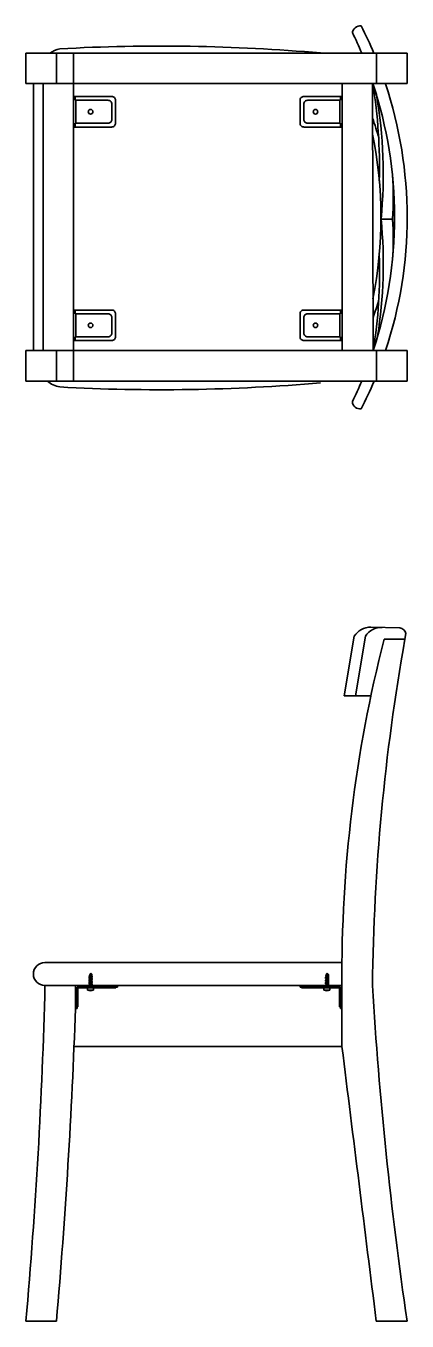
# Model space of a CAD drawing. Header units: millimetres. Extents: x 10348 to 35283, y 6687 to 13230.
# Drawn here: x 33114 to 33614, y 10312 to 12010 of the extents above; entities that cross this region are included whole.
import ezdxf

# ---------------------------------------------------------------- set-up
doc = ezdxf.new("R2010")
doc.units = ezdxf.units.MM
doc.layers.add('IF-DETL', color=4, linetype='Continuous', lineweight=35)
doc.layers.add('IF-FURN', color=7, linetype='Continuous', lineweight=35)

msp = doc.modelspace()

# ---------------------------------------------------------------- linework, layer by layer
at = {"layer": 'IF-DETL'}
for p, q in [((33199, 10767.9), (33198.2, 10766.2)), ((33199.8, 10766.7), (33199, 10767.9)), ((33509.1, 10767.9), (33508.3, 10766.2)), ((33509.8, 10766.7), (33509.1, 10767.9)), ((33197.3, 10764.1), (33198, 10765.7)), ((33200.3, 10765.9), (33200.3, 10766.4)), ((33200.3, 10764.9), (33200.3, 10765.6)), ((33200.3, 10763.9), (33200.3, 10764.6)), ((33200.3, 10762.9), (33200.3, 10763.6)), ((33200.3, 10762.9), (33200.3, 10763.4)), ((33200.3, 10761.9), (33200.3, 10762.6)), ((33200.3, 10760.9), (33200.3, 10761.6)), ((33200.3, 10759.9), (33200.3, 10760.6)), ((33200.3, 10758.9), (33200.3, 10759.6)), ((33200.3, 10758.9), (33200.3, 10759.4)), ((33200.3, 10757.9), (33200.3, 10758.6)), ((33200.3, 10756.9), (33200.3, 10757.6)), ((33200.3, 10755.9), (33200.3, 10756.6)), ((33200.3, 10754.9), (33200.3, 10755.6)), ((33200.3, 10754.9), (33200.3, 10755.4)), ((33200.3, 10753.9), (33200.3, 10754.6)), ((33200.3, 10752.9), (33200.3, 10753.6)), ((33200.3, 10751.9), (33200.3, 10752.6)), ((33200.3, 10750.9), (33200.3, 10751.6)), ((33200.3, 10750.9), (33200.3, 10751.4)), ((33507.3, 10764.1), (33508, 10765.7)), ((33510.3, 10765.9), (33510.3, 10766.4)), ((33510.3, 10764.9), (33510.3, 10765.6)), ((33510.3, 10763.9), (33510.3, 10764.6)), ((33510.3, 10762.9), (33510.3, 10763.6)), ((33510.3, 10762.9), (33510.3, 10763.4)), ((33510.3, 10761.9), (33510.3, 10762.6)), ((33510.3, 10760.9), (33510.3, 10761.6)), ((33510.3, 10759.9), (33510.3, 10760.6)), ((33510.3, 10758.9), (33510.3, 10759.6)), ((33510.3, 10758.9), (33510.3, 10759.4)), ((33510.3, 10757.9), (33510.3, 10758.6)), ((33510.3, 10756.9), (33510.3, 10757.6)), ((33510.3, 10755.9), (33510.3, 10756.6)), ((33510.3, 10754.9), (33510.3, 10755.6)), ((33510.3, 10754.9), (33510.3, 10755.4)), ((33510.3, 10753.9), (33510.3, 10754.6)), ((33510.3, 10752.9), (33510.3, 10753.6)), ((33510.3, 10751.9), (33510.3, 10752.6)), ((33510.3, 10750.9), (33510.3, 10751.6)), ((33510.3, 10750.9), (33510.3, 10751.4))]:
    msp.add_line(p, q, dxfattribs=at)
for centre, radius, start, end in [((33200.2, 10762.9), 3.87, 94.0462, 124.9729), ((33199.9, 10766.3), 0.427, 11.5669, 85.4957), ((33510.2, 10762.9), 3.87, 94.0462, 124.9729), ((33509.9, 10766.3), 0.427, 11.5669, 85.4957), ((33200.6, 10762), 3.87, 94.0462, 156.7862), ((33200.6, 10761), 3.87, 94.0462, 156.7862), ((33200.6, 10760), 3.87, 94.0462, 156.7862), ((33197.4, 10763.5), 0.446, 174.2849, 248.8715), ((33200.6, 10759), 3.87, 94.0462, 156.7862), ((33197.4, 10762.5), 0.446, 174.2849, 248.8715), ((33200.6, 10758), 3.87, 94.0462, 156.7862), ((33197.4, 10761.5), 0.446, 174.2849, 248.8715), ((33200.6, 10757), 3.87, 94.0462, 156.7862), ((33197.4, 10760.5), 0.446, 174.2849, 248.8715), ((33200.6, 10756), 3.87, 94.0462, 156.7862), ((33197.4, 10759.5), 0.446, 174.2849, 248.8715), ((33200.6, 10755), 3.87, 94.0462, 156.7862), ((33197.4, 10758.5), 0.446, 174.2849, 248.8715), ((33200.6, 10754), 3.87, 94.0462, 156.7862), ((33197.4, 10757.5), 0.446, 174.2849, 248.8715), ((33200.6, 10753), 3.87, 94.0462, 156.7862), ((33197.4, 10756.5), 0.446, 174.2849, 248.8715), ((33200.6, 10752), 3.87, 94.0462, 156.7862), ((33197.4, 10755.5), 0.446, 174.2849, 248.8715), ((33200.6, 10751), 3.87, 94.0462, 156.7862), ((33197.4, 10754.5), 0.446, 174.2849, 248.8715), ((33200.6, 10750), 3.87, 94.0462, 156.7862), ((33197.4, 10753.5), 0.446, 174.2849, 248.8715), ((33200.6, 10749), 3.87, 94.0462, 156.7862), ((33197.4, 10752.5), 0.446, 174.2849, 248.8715), ((33200.6, 10748), 3.87, 94.0462, 156.7862), ((33197.4, 10751.5), 0.446, 174.2849, 248.8715), ((33200.6, 10747), 3.87, 94.0462, 156.7862), ((33197.4, 10750.5), 0.446, 174.2849, 248.8715), ((33200.5, 10762), 3.55, 86.8539, 154.2341), ((33200.5, 10761), 3.55, 86.8539, 154.2341), ((33200.5, 10760), 3.55, 86.8539, 154.2341), ((33200.5, 10759), 3.55, 86.8539, 154.2341), ((33200.5, 10758), 3.55, 86.8539, 154.2341), ((33200.5, 10757), 3.55, 86.8539, 154.2341), ((33200.5, 10756), 3.55, 86.8539, 154.2341), ((33200.5, 10755), 3.55, 86.8539, 154.2341), ((33200.5, 10754), 3.55, 86.8539, 154.2341), ((33200.5, 10753), 3.55, 86.8539, 154.2341), ((33200.5, 10752), 3.55, 86.8539, 154.2341), ((33200.5, 10751), 3.55, 86.8539, 154.2341), ((33200.5, 10750), 3.55, 86.8539, 154.2341), ((33200.5, 10749), 3.55, 86.8539, 154.2341), ((33200.5, 10748), 3.55, 86.8539, 154.2341), ((33200.5, 10747), 3.55, 86.8539, 154.2341), ((33198.1, 10765.8), 0.283, 127.7567, 232.2433), ((33200.1, 10762.9), 3.55, 86.8539, 125.8956), ((33200, 10765.6), 0.814, 8.1237, 72.9261), ((33200, 10764.6), 0.814, 8.1237, 72.9261), ((33200, 10763.6), 0.814, 8.1237, 72.9261), ((33200, 10762.6), 0.814, 8.1237, 72.9261), ((33200, 10761.6), 0.814, 8.1237, 72.9261), ((33200, 10760.6), 0.814, 8.1237, 72.9261), ((33200, 10759.6), 0.814, 8.1237, 72.9261), ((33200, 10758.6), 0.814, 8.1237, 72.9261), ((33200, 10757.6), 0.814, 8.1237, 72.9261), ((33200, 10756.6), 0.814, 8.1237, 72.9261), ((33200, 10755.6), 0.814, 8.1237, 72.9261), ((33200, 10754.6), 0.814, 8.1237, 72.9261), ((33200, 10753.6), 0.814, 8.1237, 72.9261), ((33200, 10752.6), 0.814, 8.1237, 72.9261), ((33200, 10751.6), 0.814, 8.1237, 72.9261), ((33200, 10750.6), 0.814, 8.1237, 72.9261), ((33200.7, 10765.7), 0.171, 267.8912, 20.5514), ((33200.7, 10764.7), 0.171, 267.8912, 20.5514), ((33200.7, 10763.7), 0.171, 267.8912, 20.5514), ((33200.7, 10762.7), 0.171, 267.8912, 20.5514), ((33200.7, 10761.7), 0.171, 267.8912, 20.5514), ((33200.7, 10760.7), 0.171, 267.8912, 20.5514), ((33200.7, 10759.7), 0.171, 267.8912, 20.5514), ((33200.7, 10758.7), 0.171, 267.8912, 20.5514), ((33200.7, 10757.7), 0.171, 267.8912, 20.5514), ((33200.7, 10756.7), 0.171, 267.8912, 20.5514), ((33200.7, 10755.7), 0.171, 267.8912, 20.5514), ((33200.7, 10754.7), 0.171, 267.8912, 20.5514), ((33200.7, 10753.7), 0.171, 267.8912, 20.5514), ((33200.7, 10752.7), 0.171, 267.8912, 20.5514), ((33200.7, 10751.7), 0.171, 267.8912, 20.5514), ((33200.7, 10750.7), 0.171, 267.8912, 20.5514), ((33510.6, 10762), 3.87, 94.0462, 156.7862), ((33510.6, 10761), 3.87, 94.0462, 156.7862), ((33510.6, 10760), 3.87, 94.0462, 156.7862), ((33507.5, 10763.5), 0.446, 174.2849, 248.8715), ((33510.6, 10759), 3.87, 94.0462, 156.7862), ((33507.5, 10762.5), 0.446, 174.2849, 248.8715), ((33510.6, 10758), 3.87, 94.0462, 156.7862), ((33507.5, 10761.5), 0.446, 174.2849, 248.8715), ((33510.6, 10757), 3.87, 94.0462, 156.7862), ((33507.5, 10760.5), 0.446, 174.2849, 248.8715), ((33510.6, 10756), 3.87, 94.0462, 156.7862), ((33507.5, 10759.5), 0.446, 174.2849, 248.8715), ((33510.6, 10755), 3.87, 94.0462, 156.7862), ((33507.5, 10758.5), 0.446, 174.2849, 248.8715), ((33510.6, 10754), 3.87, 94.0462, 156.7862), ((33507.5, 10757.5), 0.446, 174.2849, 248.8715), ((33510.6, 10753), 3.87, 94.0462, 156.7862), ((33507.5, 10756.5), 0.446, 174.2849, 248.8715), ((33510.6, 10752), 3.87, 94.0462, 156.7862), ((33507.5, 10755.5), 0.446, 174.2849, 248.8715), ((33510.6, 10751), 3.87, 94.0462, 156.7862), ((33507.5, 10754.5), 0.446, 174.2849, 248.8715), ((33510.6, 10750), 3.87, 94.0462, 156.7862), ((33507.5, 10753.5), 0.446, 174.2849, 248.8715), ((33510.6, 10749), 3.87, 94.0462, 156.7862), ((33507.5, 10752.5), 0.446, 174.2849, 248.8715), ((33510.6, 10748), 3.87, 94.0462, 156.7862), ((33507.5, 10751.5), 0.446, 174.2849, 248.8715), ((33510.6, 10747), 3.87, 94.0462, 156.7862), ((33507.5, 10750.5), 0.446, 174.2849, 248.8715), ((33510.5, 10762), 3.55, 86.8539, 154.2341), ((33510.5, 10761), 3.55, 86.8539, 154.2341), ((33510.5, 10760), 3.55, 86.8539, 154.2341), ((33510.5, 10759), 3.55, 86.8539, 154.2341), ((33510.5, 10758), 3.55, 86.8539, 154.2341), ((33510.5, 10757), 3.55, 86.8539, 154.2341), ((33510.5, 10756), 3.55, 86.8539, 154.2341), ((33510.5, 10755), 3.55, 86.8539, 154.2341), ((33510.5, 10754), 3.55, 86.8539, 154.2341), ((33510.5, 10753), 3.55, 86.8539, 154.2341), ((33510.5, 10752), 3.55, 86.8539, 154.2341), ((33510.5, 10751), 3.55, 86.8539, 154.2341), ((33510.5, 10750), 3.55, 86.8539, 154.2341), ((33510.5, 10749), 3.55, 86.8539, 154.2341), ((33510.5, 10748), 3.55, 86.8539, 154.2341), ((33510.5, 10747), 3.55, 86.8539, 154.2341), ((33508.2, 10765.8), 0.283, 127.7567, 232.2433), ((33510.1, 10762.9), 3.55, 86.8539, 125.8956), ((33510.1, 10765.6), 0.814, 8.1237, 72.9261), ((33510.1, 10764.6), 0.814, 8.1237, 72.9261), ((33510.1, 10763.6), 0.814, 8.1237, 72.9261), ((33510.1, 10762.6), 0.814, 8.1237, 72.9261), ((33510.1, 10761.6), 0.814, 8.1237, 72.9261), ((33510.1, 10760.6), 0.814, 8.1237, 72.9261), ((33510.1, 10759.6), 0.814, 8.1237, 72.9261), ((33510.1, 10758.6), 0.814, 8.1237, 72.9261), ((33510.1, 10757.6), 0.814, 8.1237, 72.9261), ((33510.1, 10756.6), 0.814, 8.1237, 72.9261), ((33510.1, 10755.6), 0.814, 8.1237, 72.9261), ((33510.1, 10754.6), 0.814, 8.1237, 72.9261), ((33510.1, 10753.6), 0.814, 8.1237, 72.9261), ((33510.1, 10752.6), 0.814, 8.1237, 72.9261), ((33510.1, 10751.6), 0.814, 8.1237, 72.9261), ((33510.1, 10750.6), 0.814, 8.1237, 72.9261), ((33510.7, 10765.7), 0.171, 267.8912, 20.5514), ((33510.7, 10764.7), 0.171, 267.8912, 20.5514), ((33510.7, 10763.7), 0.171, 267.8912, 20.5514), ((33510.7, 10762.7), 0.171, 267.8912, 20.5514), ((33510.7, 10761.7), 0.171, 267.8912, 20.5514), ((33510.7, 10760.7), 0.171, 267.8912, 20.5514), ((33510.7, 10759.7), 0.171, 267.8912, 20.5514), ((33510.7, 10758.7), 0.171, 267.8912, 20.5514), ((33510.7, 10757.7), 0.171, 267.8912, 20.5514), ((33510.7, 10756.7), 0.171, 267.8912, 20.5514), ((33510.7, 10755.7), 0.171, 267.8912, 20.5514), ((33510.7, 10754.7), 0.171, 267.8912, 20.5514), ((33510.7, 10753.7), 0.171, 267.8912, 20.5514), ((33510.7, 10752.7), 0.171, 267.8912, 20.5514), ((33510.7, 10751.7), 0.171, 267.8912, 20.5514), ((33510.7, 10750.7), 0.171, 267.8912, 20.5514), ((33197.4, 10749.5), 0.446, 174.2849, 248.8715), ((33507.5, 10749.5), 0.446, 174.2849, 248.8715)]:
    msp.add_arc(centre, radius, start, end, dxfattribs=at)
at = {"layer": 'IF-FURN'}
for p, q in [((33114, 11934.1), (33114, 11974.1)), ((33114, 11974.1), (33145.1, 11974.1)), ((33114, 11974.1), (33154, 11974.1)), ((33176.6, 11974.1), (33145.1, 11974.1)), ((33154, 11974.1), (33154, 11934.1)), ((33176.6, 11974.1), (33176.6, 11934.1)), ((33502, 11974.1), (33176.6, 11974.1)), ((33528.6, 11974.1), (33488.6, 11974.1)), ((33554, 11974.1), (33502, 11974.1)), ((33570.3, 11974.1), (33554, 11974.1)), ((33614, 11974.1), (33570.3, 11974.1)), ((33614, 11974.1), (33574, 11974.1)), ((33574, 11974.1), (33574, 11934.1)), ((33614, 11934.1), (33614, 11974.1)), ((33123.8, 11934.1), (33114, 11934.1)), ((33123.8, 11934.1), (33123.8, 11584.1)), ((33176.6, 11934.1), (33123.8, 11934.1)), ((33176.6, 11934.1), (33136.6, 11934.1)), ((33136.6, 11934.1), (33136.6, 11584.1)), ((33176.6, 11584.1), (33176.6, 11934.1)), ((33176.6, 11934.1), (33488.6, 11934.1)), ((33488.6, 11934.1), (33528.6, 11934.1)), ((33528.6, 11934.1), (33528.6, 11584.1)), ((33614, 11934.1), (33528.6, 11934.1)), ((33528.6, 11934.1), (33568.6, 11934.1)), ((33528.6, 11934.1), (33528.6, 11897.2)), ((33535.6, 11934.1), (33550.6, 11934.1)), ((33569.1, 11934.1), (33553.8, 11934.1)), ((33568.6, 11934.1), (33569.4, 11584.1)), ((33569.1, 11934.1), (33573.7, 11919.8)), ((33585.4, 11934.1), (33569.1, 11934.1)), ((33614, 11934.1), (33585.4, 11934.1)), ((33176.6, 11917.2), (33226.6, 11917.2)), ((33176.6, 11917.2), (33178.6, 11917.2)), ((33178.6, 11917.2), (33178.6, 11912.2)), ((33178.6, 11912.2), (33221.6, 11912.2)), ((33178.6, 11912.2), (33179.6, 11912.2)), ((33179.6, 11912.2), (33179.6, 11882.2)), ((33226.6, 11897.2), (33226.6, 11907.2)), ((33231.6, 11897.2), (33231.6, 11912.2)), ((33473.6, 11897.2), (33473.6, 11912.2)), ((33528.6, 11917.2), (33478.6, 11917.2)), ((33478.6, 11897.2), (33478.6, 11907.2)), ((33526.6, 11912.2), (33483.6, 11912.2)), ((33526.6, 11912.2), (33525.6, 11912.2)), ((33525.6, 11912.2), (33525.6, 11882.2)), ((33528.6, 11917.2), (33526.6, 11917.2)), ((33526.6, 11917.2), (33526.6, 11912.2)), ((33528.6, 11912.2), (33528.6, 11917.2)), ((33528.6, 11897.2), (33528.6, 11912.2)), ((33226.6, 11897.2), (33226.6, 11887.2)), ((33231.6, 11897.2), (33231.6, 11882.2)), ((33473.6, 11897.2), (33473.6, 11882.2)), ((33478.6, 11897.2), (33478.6, 11887.2)), ((33528.6, 11897.2), (33528.6, 11882.2)), ((33176.6, 11877.2), (33226.6, 11877.2)), ((33178.6, 11877.2), (33176.6, 11877.2)), ((33178.6, 11882.2), (33221.6, 11882.2)), ((33179.6, 11882.2), (33178.6, 11882.2)), ((33178.6, 11882.2), (33178.6, 11877.2)), ((33528.6, 11877.2), (33478.6, 11877.2)), ((33526.6, 11882.2), (33483.6, 11882.2)), ((33525.6, 11882.2), (33526.6, 11882.2)), ((33526.6, 11882.2), (33526.6, 11877.2)), ((33528.6, 11882.2), (33528.6, 11877.2)), ((33579.8, 11756.5), (33594.8, 11756.5)), ((33176.6, 11637.2), (33226.6, 11637.2)), ((33176.6, 11637.2), (33178.6, 11637.2)), ((33178.6, 11637.2), (33178.6, 11632.2)), ((33528.6, 11637.2), (33478.6, 11637.2)), ((33528.6, 11637.2), (33526.6, 11637.2)), ((33526.6, 11637.2), (33526.6, 11632.2)), ((33178.6, 11632.2), (33221.6, 11632.2)), ((33178.6, 11632.2), (33179.6, 11632.2)), ((33179.6, 11632.2), (33179.6, 11602.2)), ((33226.6, 11617.2), (33226.6, 11627.2)), ((33226.6, 11617.2), (33226.6, 11607.2)), ((33231.6, 11617.2), (33231.6, 11632.2)), ((33231.6, 11617.2), (33231.6, 11602.2)), ((33473.6, 11617.2), (33473.6, 11632.2)), ((33473.6, 11617.2), (33473.6, 11602.2)), ((33478.6, 11617.2), (33478.6, 11627.2)), ((33478.6, 11617.2), (33478.6, 11607.2)), ((33526.6, 11632.2), (33483.6, 11632.2)), ((33526.6, 11632.2), (33525.6, 11632.2)), ((33525.6, 11632.2), (33525.6, 11602.2)), ((33178.6, 11602.2), (33221.6, 11602.2)), ((33179.6, 11602.2), (33178.6, 11602.2)), ((33178.6, 11602.2), (33178.6, 11597.2)), ((33526.6, 11602.2), (33483.6, 11602.2)), ((33525.6, 11602.2), (33526.6, 11602.2)), ((33526.6, 11602.2), (33526.6, 11597.2)), ((33114, 11584.1), (33114, 11544.1)), ((33114, 11584.1), (33123.8, 11584.1)), ((33114, 11584.1), (33154, 11584.1)), ((33176.6, 11584.1), (33123.8, 11584.1)), ((33136.6, 11584.1), (33176.6, 11584.1)), ((33154, 11584.1), (33154, 11544.1)), ((33176.6, 11597.2), (33226.6, 11597.2)), ((33176.6, 11544.1), (33176.6, 11584.1)), ((33488.6, 11584.1), (33176.6, 11584.1)), ((33528.6, 11597.2), (33478.6, 11597.2)), ((33488.6, 11584.1), (33528.6, 11584.1)), ((33553.8, 11584.1), (33528.6, 11584.1)), ((33569.4, 11584.1), (33553.8, 11584.1)), ((33569.4, 11584.1), (33573.7, 11597.5)), ((33585.7, 11584.1), (33569.4, 11584.1)), ((33574, 11544.1), (33574, 11584.1)), ((33614, 11584.1), (33585.7, 11584.1)), ((33614, 11584.1), (33614, 11544.1)), ((33114, 11544.1), (33142.2, 11544.1)), ((33114, 11544.1), (33176.6, 11544.1)), ((33506.9, 11544.1), (33176.6, 11544.1)), ((33554.4, 11544.1), (33506.9, 11544.1)), ((33570.7, 11544.1), (33554.4, 11544.1)), ((33614, 11544.1), (33570.7, 11544.1)), ((33614, 11544.1), (33574, 11544.1)), ((33531.4, 11131.6), (33544.4, 11209.7)), ((33546.4, 11131.6), (33559.4, 11209.7)), ((33604.3, 11220.5), (33566.4, 11221.6)), ((33611.1, 11205.6), (33612.4, 11213)), ((33596.3, 11205.6), (33583.7, 11205.6)), ((33611.1, 11205.6), (33596.3, 11205.6)), ((33531.4, 11131.6), (33566.5, 11131.6)), ((33566.5, 11131.6), (33531.4, 11131.6)), ((33531.4, 11131.6), (33551.4, 11131.6)), ((33546.4, 11131.6), (33566.5, 11131.6)), ((33566.5, 11131.6), (33552.9, 11131.6)), ((33138.8, 10781.6), (33528.8, 10781.6)), ((33139, 10751.6), (33528.5, 10751.6)), ((33229.1, 10751.6), (33179.1, 10751.6)), ((33179.1, 10751.6), (33179.1, 10721.6)), ((33179.1, 10751.6), (33179.1, 10721.6)), ((33200.3, 10748.6), (33200.3, 10750.6)), ((33229.1, 10751.6), (33234.1, 10751.6)), ((33234.1, 10751.6), (33234.1, 10749.6)), ((33473.5, 10751.6), (33473.5, 10749.6)), ((33510.3, 10748.6), (33510.3, 10750.6)), ((33528.5, 10751.6), (33528.5, 10671.6)), ((33528.5, 10751.6), (33528.5, 10721.6)), ((33232.1, 10749.6), (33181.1, 10749.6)), ((33181.1, 10749.6), (33181.1, 10723.6)), ((33182.1, 10723.6), (33182.1, 10748.6)), ((33232.1, 10748.6), (33182.1, 10748.6)), ((33194.8, 10745.6), (33194.8, 10748.6)), ((33194.8, 10748.6), (33202.8, 10748.6)), ((33194.8, 10748.6), (33197.3, 10748.6)), ((33202.8, 10745.6), (33194.8, 10745.6)), ((33200.8, 10748.6), (33200.3, 10748.6)), ((33202.8, 10748.6), (33200.8, 10748.6)), ((33202.8, 10748.6), (33202.8, 10745.6)), ((33234.1, 10749.6), (33232.1, 10749.6)), ((33232.1, 10749.6), (33232.1, 10748.6)), ((33473.5, 10749.6), (33475.5, 10749.6)), ((33475.5, 10749.6), (33475.5, 10748.6)), ((33475.5, 10749.6), (33526.5, 10749.6)), ((33475.5, 10748.6), (33525.5, 10748.6)), ((33504.8, 10745.6), (33504.8, 10748.6)), ((33504.8, 10748.6), (33512.8, 10748.6)), ((33504.8, 10748.6), (33507.3, 10748.6)), ((33512.8, 10745.6), (33504.8, 10745.6)), ((33525.5, 10748.6), (33508.8, 10748.6)), ((33510.8, 10748.6), (33510.3, 10748.6)), ((33512.8, 10748.6), (33510.8, 10748.6)), ((33512.8, 10748.6), (33512.8, 10745.6)), ((33525.5, 10723.6), (33525.5, 10748.6)), ((33526.5, 10749.6), (33526.5, 10723.6)), ((33179.1, 10721.6), (33181.1, 10721.6)), ((33181.1, 10721.6), (33181.1, 10723.6)), ((33181.1, 10723.6), (33182.1, 10723.6)), ((33526.5, 10723.6), (33525.5, 10723.6)), ((33526.5, 10721.6), (33526.5, 10723.6)), ((33528.5, 10721.6), (33526.5, 10721.6)), ((33177.1, 10671.6), (33528.5, 10671.6)), ((33114, 10311.6), (33154, 10311.6)), ((33614, 10311.6), (33573.5, 10311.6))]:
    msp.add_line(p, q, dxfattribs=at)
for centre in [(33198.8, 11897.2), (33493.8, 11897.2), (33198.8, 11617.2), (33493.8, 11617.2)]:
    msp.add_circle(centre, 3, dxfattribs=at)
for centre, radius, start, end in [((33552.5, 11999.4), 10.4, 83.2533, 175.9558), ((33060.3, 11758.6), 553.7, 22.8964, 26.9664), ((33030.4, 11753.4), 568.6, 22.8402, 25.8189), ((33166.9, 11941.9), 38.8, 102.7259, 124.0493), ((33291.4, 9581.9), 2401.5, 85.003, 93.1765), ((33044, 11758.7), 553.6, 341.6166, 18.4699), ((32894.2, 11825.6), 683.5, 358.4162, 9.1295), ((33060.3, 11758.6), 553.7, 341.6203, 18.4709), ((33221.8, 11907.5), 4.75, 356.9534, 93.0819), ((33226.8, 11912.5), 4.75, 356.9534, 93.0819), ((33478.3, 11912.5), 4.75, 86.9181, 183.0466), ((33483.3, 11907.5), 4.75, 86.9181, 183.0466), ((32978.2, 11815.5), 604.5, 354.3963, 9.9331), ((32920.8, 11671.7), 683.3, 16.2309, 18.5266), ((33221.8, 11887), 4.75, 266.9181, 3.0466), ((33226.8, 11882), 4.75, 266.9181, 3.0466), ((33478.3, 11882), 4.75, 176.9534, 273.0819), ((33483.3, 11887), 4.75, 176.9534, 273.0819), ((33025.9, 11758.6), 553.7, 348.885, 11.388), ((33137.1, 11785.4), 458.6, 356.3915, 3.6085), ((32978.2, 11697.5), 604.5, 350.9998, 5.6037), ((33205.2, 11729.8), 390.6, 356.077, 3.923), ((32943, 11687.4), 634.9, 350.6324, 2.0248), ((33190.6, 11767.2), 403.6, 339.7739, 343.0999), ((33226.8, 11632.5), 4.75, 356.9534, 93.0819), ((33478.3, 11632.5), 4.75, 86.9181, 183.0466), ((33221.8, 11627.5), 4.75, 356.9534, 93.0819), ((33483.3, 11627.5), 4.75, 86.9181, 183.0466), ((33221.8, 11607), 4.75, 266.9181, 3.0466), ((33226.8, 11602), 4.75, 266.9181, 3.0466), ((33478.3, 11602), 4.75, 176.9534, 273.0819), ((33483.3, 11607), 4.75, 176.9534, 273.0819), ((33163.3, 11567.4), 31.4, 227.9285, 260.906), ((33291.4, 13934.2), 2401.5, 266.8235, 274.997), ((33030.4, 11764.8), 568.6, 334.1811, 337.1598), ((33060.3, 11758.6), 553.7, 333.0336, 337.1974), ((33552.5, 11517.9), 10.4, 184.0442, 276.7467), ((33566.7, 11194.8), 26.7, 90.4962, 146.2263), ((33580.4, 11196.2), 25, 87.7219, 147.2313), ((33603.5, 11211.4), 9.11, 10.3999, 84.9677), ((35294.9, 10767.1), 1766.4, 165.6269, 180.5027), ((36325.9, 10722.2), 2757.5, 169.9048, 179.3899), ((33138.8, 10766.6), 15, 90, 270), ((26152.6, 10927.8), 6988.6, 354.94119, 358.55492), ((38723, 11061.5), 5163.8, 183.4409, 188.3505), ((33198.8, 10754.5), 9.79, 245.8908, 294.1092), ((33508.8, 10754.5), 9.79, 245.8908, 294.1092), ((24994.3, 11014.9), 8190, 355.07372, 357.94763), ((-1259411.2, -151128.7), 1303024.3, 7.1170399, 7.1329928)]:
    msp.add_arc(centre, radius, start, end, dxfattribs=at)

doc.saveas('drawing.dxf')
